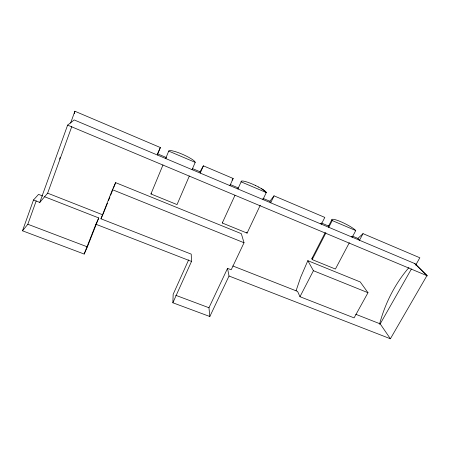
<?xml version="1.0" encoding="UTF-8"?>
<svg xmlns="http://www.w3.org/2000/svg" width="450" height="450" viewBox="0 0 450 450"><rect width="100%" height="100%" fill="white"/><g stroke="black" fill="none" stroke-linecap="round" stroke-linejoin="round"><path stroke-width="0.67" d="M172.862 302.777L191.509 261.428L191.216 254.132L100.957 218.807L112.444 189.709L115.627 182.638L241.329 233.674L244.024 242.747L231.21 269.786L227.542 268.352L229.028 276.019L209.824 316.513L172.862 302.777L173.16 294.334L188.634 259.875M237.988 188.291L237.87 188.966L241.121 181.856A13.939 2.379 25 0 1 252.248 184.005L255.566 185.501M74.312 113.676L74.88 111.24L160.352 147.544L157.297 154.986L157.539 153.827L166.247 157.5M260.263 205.245L247.084 233.1L222.283 223.003L222.486 222.148M379.502 324.315C384.981 303.57 394.942 283.843 408.943 267.542M296.055 290.835L300.645 277.301L307.834 260.674L360.236 281.947L367.988 292.714L354.082 317.88L299.97 296.702L297.591 291.409L232.813 265.95M44.606 196.751L98.758 217.946L87.379 246.87L84.161 254.053L22.5 230.805L33.491 199.986L38.542 194.377L42.784 196.037M22.5 230.805L27.838 224.252L36.214 200.869M33.491 199.986L39.78 202.427L67.629 125.117L74.194 119.942L415.103 263.706L427.5 275.901L67.629 125.117M70.594 123.103L74.88 111.24M39.78 202.427L47.644 193.174L71.803 126.54M59.546 159.126L60.266 157.179M84.161 254.053L95.884 224.246L98.758 217.946M111.639 192.69L112.641 190.176M113.389 188.291L115.627 182.638M108.456 200.678L109.929 196.987M110.661 195.148L111.397 193.303M105.39 208.339L107.438 203.231M102.988 214.329L105.154 208.935M189.338 176.006L177.03 204.587L150.941 193.967L162.979 164.959M192.071 169.656L195.216 162.354A14.434 2.486 23.8 0 0 191.233 158.788L188.522 157.219A14.434 2.486 23.8 0 0 175.528 151.689L172.789 150.941A14.434 2.486 23.8 0 0 168.727 151.104L165.656 158.513L166.202 157.995M157.815 153.186L160.352 147.544M203.389 165.831L200.227 173.093L200.053 171.776L203.389 165.831L233.167 178.481L229.933 185.619M100.957 218.807L102.724 214.819L47.644 193.174M222.283 223.003L234.984 195.272M209.824 316.513L208.963 307.744L227.542 268.352M262.957 199.547L266.271 192.544A13.939 2.379 25 0 0 261.411 188.646M320.726 223.312L321.362 224.179L324.81 217.406L274.039 195.84L270.703 202.815L269.887 201.257L262.8 198.264M349.335 242.713L335.413 269.049L312.188 259.599L311.895 258.57L325.221 232.616M351.382 236.368L352.249 237.201L355.759 230.558A13.629 2.199 26.5 0 0 340.689 221.659A13.629 2.199 26.5 0 0 332.241 220.567L328.781 227.306L328.393 226.44L331.836 219.735M312.188 259.599L325.907 232.892M299.97 296.702L313.419 270.714L307.834 260.674M415.676 265.112L419.85 257.782L363.026 233.64L359.494 240.261L357.907 238.416L352.479 236.121M414.546 263.475L426.921 275.659L390.392 338.76L380.199 323.876L411.424 268.965M232.031 180.169L233.167 178.481M269.887 201.257L274.039 195.84M311.895 258.57L312.418 257.946M150.941 193.967L151.566 193.252M357.907 238.416L363.026 233.64M328.393 226.44L328.832 225.979M175.764 295.307L208.963 307.744M27.838 224.252L87.379 246.87M95.884 224.246L191.509 261.428M229.028 276.019L390.392 338.76M355.809 314.291L380.199 323.876M112.444 189.709L244.024 242.747M313.419 270.714L367.988 292.714M192.471 168.576L200.053 171.776M230.102 184.461L238.089 187.836M321.328 222.969L328.719 226.091M168.727 151.104L195.216 162.354M241.121 181.856L266.361 192.578A13.933 2.379 25 0 0 261.501 188.685L258.604 187.048M332.241 220.567L355.759 230.558M255.482 185.468L258.688 187.082M246.572 232.268L247.084 233.1"/></g></svg>
